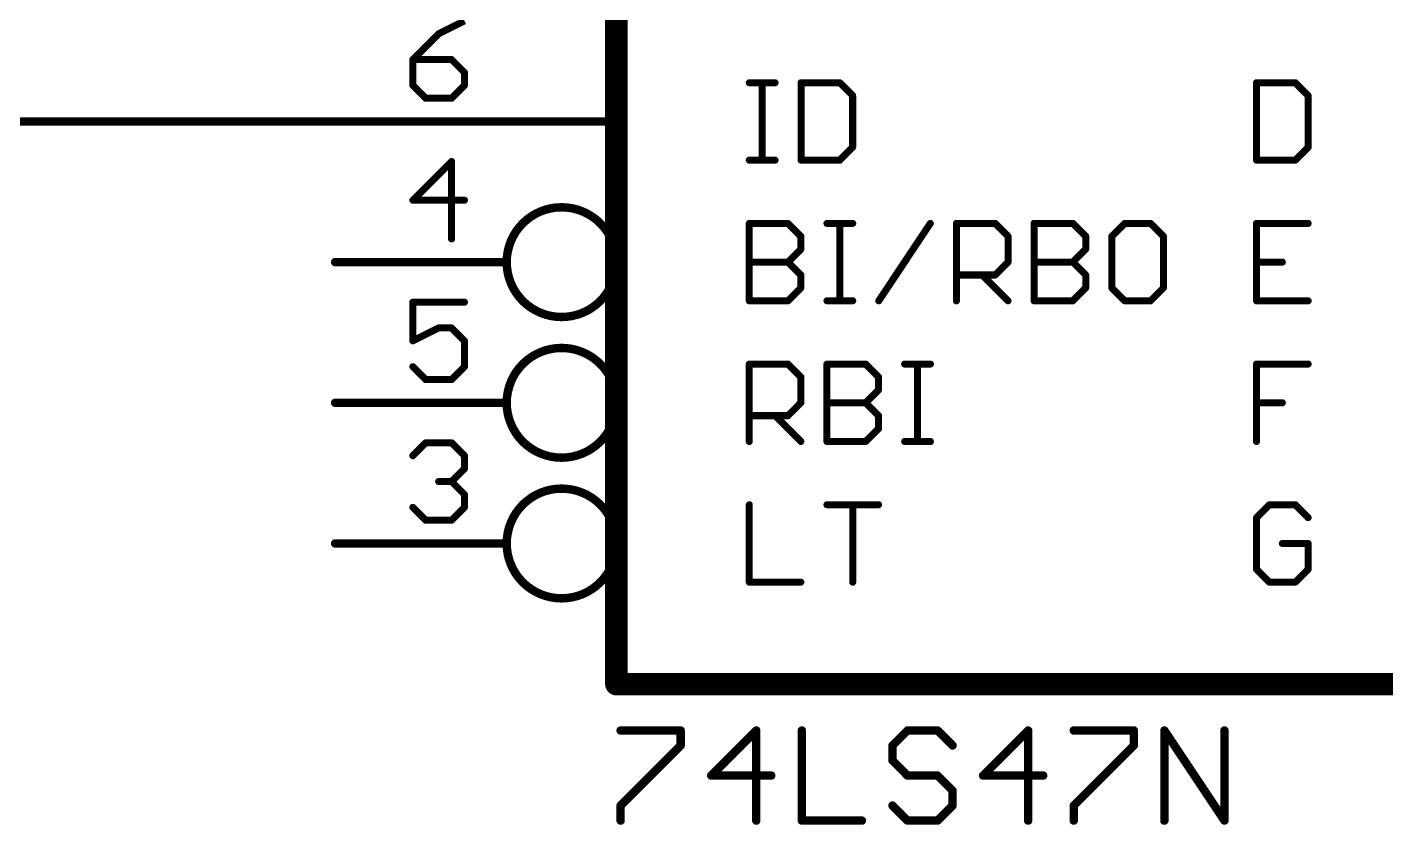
# Model space of a CAD drawing. Extents: x -13 to 211, y -15 to 133.
# Drawn here: x 113.82 to 138.36, y -5.08 to 9.32 of the extents above; entities that cross this region are included whole.
import ezdxf

# ---------------------------------------------------------------- set-up
doc = ezdxf.new("R2010")
doc.units = 0
for name, color, linetype in [('91', 94, 'CONTINUOUS'), ('94', 14, 'CONTINUOUS'), ('95', 251, 'CONTINUOUS'), ('96', 251, 'CONTINUOUS')]:
    doc.layers.add(name, color=color, linetype=linetype)

msp = doc.modelspace()

# ---------------------------------------------------------------- linework, layer by layer
at = {"layer": '91', "const_width": 0.1524}
msp.add_lwpolyline([(119.38, 7.62), (50.8, 7.62)], dxfattribs=at)
at = {"layer": '91', "const_width": 0.0762}
msp.add_lwpolyline([(119.38, 7.5819, 1), (119.38, 7.6581)], format="xyb", dxfattribs=at)
at = {"layer": '94'}
for points, const_width in [([(124.46, 17.78), (124.46, -2.54)], 0.4064), ([(119.38, 7.62), (124.46, 7.62)], 0.1524), ([(119.38, 5.08), (122.4788, 5.08)], 0.1524), ([(119.38, 2.54), (122.4788, 2.54)], 0.1524), ([(119.38, 0), (122.4788, 0)], 0.1524), ([(124.46, -2.54), (139.7, -2.54)], 0.4064)]:
    msp.add_lwpolyline(points, dxfattribs=dict(at, const_width=const_width))
for points, const_width in [([(119.38, 7.6581, 1), (119.38, 7.5819)], 0.0762), ([(124.46, 7.5819, 1), (124.46, 7.6581)], 0.0762), ([(123.4694, 4.0894, 1), (123.4694, 6.0706, 1), (123.4694, 4.0894)], 0.1524), ([(119.38, 5.1181, 1), (119.38, 5.0419)], 0.0762), ([(122.4788, 5.0419, 1), (122.4788, 5.1181)], 0.0762), ([(123.4694, 1.5494, 1), (123.4694, 3.5306, 1), (123.4694, 1.5494)], 0.1524), ([(119.38, 2.5781, 1), (119.38, 2.5019)], 0.0762), ([(122.4788, 2.5019, 1), (122.4788, 2.5781)], 0.0762), ([(123.4694, -0.9906, 1), (123.4694, 0.9906, 1), (123.4694, -0.9906)], 0.1524), ([(119.38, 0.0381, 1), (119.38, -0.0381)], 0.0762), ([(122.4788, -0.0381, 1), (122.4788, 0.0381)], 0.0762), ([(124.46, -2.4384, 1), (124.46, -2.6416)], 0.2032), ([(124.3584, -2.54, 1), (124.5616, -2.54)], 0.2032)]:
    msp.add_lwpolyline(points, format="xyb", dxfattribs=dict(at, const_width=const_width))
at = {"layer": '95', "const_width": 0.127}
for points in [[(121.7156, 9.4373), (121.2495, 9.2043)], [(121.2495, 9.2043), (120.7834, 8.7382)], [(120.7834, 8.7382), (120.7834, 8.2721)], [(121.4825, 8.7382), (120.7834, 8.7382)], [(121.7156, 8.5052), (121.4825, 8.7382)], [(121.7156, 8.2721), (121.7156, 8.5052)], [(126.8603, 8.3197), (127.3264, 8.3197)], [(127.0933, 6.9215), (127.0933, 8.3197)], [(127.7958, 8.3197), (127.7958, 6.9215)], [(128.4949, 8.3197), (127.7958, 8.3197)], [(128.7279, 8.0867), (128.4949, 8.3197)], [(136.0234, 8.3197), (136.0234, 6.9215)], [(136.7225, 8.3197), (136.0234, 8.3197)], [(136.9556, 8.0867), (136.7225, 8.3197)], [(120.7834, 8.2721), (121.0165, 8.0391)], [(121.0165, 8.0391), (121.4825, 8.0391)], [(121.4825, 8.0391), (121.7156, 8.2721)], [(128.7279, 7.1545), (128.7279, 8.0867)], [(136.9556, 7.1545), (136.9556, 8.0867)], [(128.4949, 6.9215), (128.7279, 7.1545)], [(136.7225, 6.9215), (136.9556, 7.1545)], [(121.4825, 6.8973), (120.7834, 6.1982)], [(121.4825, 5.4991), (121.4825, 6.8973)], [(126.8603, 6.9215), (127.3264, 6.9215)], [(127.7958, 6.9215), (128.4949, 6.9215)], [(136.0234, 6.9215), (136.7225, 6.9215)], [(120.7834, 6.1982), (121.7156, 6.1982)], [(126.8603, 4.3815), (126.8603, 5.7797)], [(126.8603, 5.7797), (127.5594, 5.7797)], [(127.5594, 5.7797), (127.7924, 5.5467)], [(128.2636, 5.7797), (128.7296, 5.7797)], [(128.4966, 4.3815), (128.4966, 5.7797)], [(129.1991, 4.3815), (130.1312, 5.7797)], [(130.6024, 4.3815), (130.6024, 5.7797)], [(130.6024, 5.7797), (131.3015, 5.7797)], [(131.3015, 5.7797), (131.5345, 5.5467)], [(132.0057, 4.3815), (132.0057, 5.7797)], [(132.0057, 5.7797), (132.7048, 5.7797)], [(132.7048, 5.7797), (132.9378, 5.5467)], [(133.642, 5.7797), (133.4089, 5.5467)], [(134.108, 5.7797), (133.642, 5.7797)], [(134.3411, 5.5467), (134.108, 5.7797)], [(136.9556, 5.7797), (136.0234, 5.7797)], [(136.0234, 5.7797), (136.0234, 4.3815)], [(127.7924, 5.5467), (127.7924, 5.3136)], [(131.5345, 5.5467), (131.5345, 5.0806)], [(132.9378, 5.5467), (132.9378, 5.3136)], [(133.4089, 5.5467), (133.4089, 4.6145)], [(134.3411, 4.6145), (134.3411, 5.5467)], [(127.7924, 5.3136), (127.5594, 5.0806)], [(132.9378, 5.3136), (132.7048, 5.0806)], [(126.8603, 5.0806), (127.5594, 5.0806)], [(127.5594, 5.0806), (127.7924, 4.8476)], [(127.7924, 4.8476), (127.7924, 4.6145)], [(131.3015, 4.8476), (130.6024, 4.8476)], [(131.0684, 4.8476), (131.5345, 4.3815)], [(131.5345, 5.0806), (131.3015, 4.8476)], [(132.0057, 5.0806), (132.7048, 5.0806)], [(132.7048, 5.0806), (132.9378, 4.8476)], [(132.9378, 4.8476), (132.9378, 4.6145)], [(136.0234, 5.0806), (136.4895, 5.0806)], [(127.7924, 4.6145), (127.5594, 4.3815)], [(132.9378, 4.6145), (132.7048, 4.3815)], [(133.4089, 4.6145), (133.642, 4.3815)], [(134.108, 4.3815), (134.3411, 4.6145)], [(121.7156, 4.3573), (120.7834, 4.3573)], [(120.7834, 4.3573), (120.7834, 3.6582)], [(127.5594, 4.3815), (126.8603, 4.3815)], [(128.2636, 4.3815), (128.7296, 4.3815)], [(132.7048, 4.3815), (132.0057, 4.3815)], [(133.642, 4.3815), (134.108, 4.3815)], [(136.0234, 4.3815), (136.9556, 4.3815)], [(120.7834, 3.6582), (121.2495, 3.8912)], [(121.2495, 3.8912), (121.4825, 3.8912)], [(121.4825, 3.8912), (121.7156, 3.6582)], [(121.7156, 3.6582), (121.7156, 3.1921)], [(121.0165, 2.9591), (120.7834, 3.1921)], [(121.7156, 3.1921), (121.4825, 2.9591)], [(126.8603, 1.8415), (126.8603, 3.2397)], [(126.8603, 3.2397), (127.5594, 3.2397)], [(127.5594, 3.2397), (127.7924, 3.0067)], [(128.2636, 1.8415), (128.2636, 3.2397)], [(128.2636, 3.2397), (128.9627, 3.2397)], [(128.9627, 3.2397), (129.1957, 3.0067)], [(129.6669, 3.2397), (130.1329, 3.2397)], [(129.8999, 1.8415), (129.8999, 3.2397)], [(136.0234, 1.8415), (136.0234, 3.2397)], [(136.0234, 3.2397), (136.9556, 3.2397)], [(121.4825, 2.9591), (121.0165, 2.9591)], [(127.7924, 3.0067), (127.7924, 2.5406)], [(129.1957, 3.0067), (129.1957, 2.7736)], [(129.1957, 2.7736), (128.9627, 2.5406)], [(127.7924, 2.5406), (127.5594, 2.3076)], [(128.2636, 2.5406), (128.9627, 2.5406)], [(128.9627, 2.5406), (129.1957, 2.3076)], [(136.0234, 2.5406), (136.4895, 2.5406)], [(127.5594, 2.3076), (126.8603, 2.3076)], [(127.3264, 2.3076), (127.7924, 1.8415)], [(129.1957, 2.3076), (129.1957, 2.0745)], [(129.1957, 2.0745), (128.9627, 1.8415)], [(120.7834, 1.5843), (121.0165, 1.8173)], [(121.0165, 1.8173), (121.4825, 1.8173)], [(121.4825, 1.8173), (121.7156, 1.5843)], [(128.9627, 1.8415), (128.2636, 1.8415)], [(129.6669, 1.8415), (130.1329, 1.8415)], [(121.7156, 1.5843), (121.7156, 1.3512)], [(121.7156, 1.3512), (121.4825, 1.1182)], [(121.4825, 1.1182), (121.2495, 1.1182)], [(121.4825, 1.1182), (121.7156, 0.8852)], [(121.7156, 0.8852), (121.7156, 0.6521)], [(126.8603, 0.6997), (126.8603, -0.6985)], [(128.2636, 0.6997), (129.1957, 0.6997)], [(128.7296, -0.6985), (128.7296, 0.6997)], [(136.2565, 0.6997), (136.0234, 0.4667)], [(136.7225, 0.6997), (136.2565, 0.6997)], [(136.9556, 0.4667), (136.7225, 0.6997)], [(121.0165, 0.4191), (120.7834, 0.6521)], [(121.7156, 0.6521), (121.4825, 0.4191)], [(136.0234, 0.4667), (136.0234, -0.4655)], [(121.4825, 0.4191), (121.0165, 0.4191)], [(136.9556, 0.0006), (136.4895, 0.0006)], [(136.9556, -0.4655), (136.9556, 0.0006)], [(136.0234, -0.4655), (136.2565, -0.6985)], [(136.7225, -0.6985), (136.9556, -0.4655)], [(126.8603, -0.6985), (127.7924, -0.6985)], [(136.2565, -0.6985), (136.7225, -0.6985)]]:
    msp.add_lwpolyline(points, dxfattribs=at)
at = {"layer": '95', "const_width": 0.0635}
for points in [[(121.2353, 9.2327, 1), (121.2637, 9.1759)], [(121.2719, 9.1818, 1), (121.227, 9.2267)], [(120.8152, 8.7382, 1), (120.7517, 8.7382)], [(120.7834, 8.7699, 1), (120.7834, 8.7064)], [(120.761, 8.7606, 1), (120.8059, 8.7157)], [(121.505, 8.7606, 1), (121.4601, 8.7157)], [(121.4825, 8.7064, 1), (121.4825, 8.7699)], [(121.7473, 8.5052, 1), (121.6838, 8.5052)], [(121.6931, 8.4827, 1), (121.738, 8.5276)], [(126.8603, 8.3514, 1), (126.8603, 8.2879)], [(127.1251, 8.3197, 1), (127.0616, 8.3197)], [(127.3264, 8.2879, 1), (127.3264, 8.3514)], [(127.8276, 8.3197, 1), (127.7641, 8.3197)], [(127.7958, 8.3514, 1), (127.7958, 8.2879)], [(128.5174, 8.3421, 1), (128.4725, 8.2972)], [(128.4949, 8.2879, 1), (128.4949, 8.3514)], [(136.0234, 8.3514, 1), (136.0234, 8.2879)], [(136.0552, 8.3197, 1), (135.9917, 8.3197)], [(136.745, 8.3421, 1), (136.7001, 8.2972)], [(136.7225, 8.2879, 1), (136.7225, 8.3514)], [(120.7517, 8.2721, 1), (120.8152, 8.2721)], [(120.8059, 8.2946, 1), (120.761, 8.2497)], [(121.0165, 8.0709, 1), (121.0165, 8.0074)], [(121.4825, 8.0074, 1), (121.4825, 8.0709)], [(121.6838, 8.2721, 1), (121.7473, 8.2721)], [(121.738, 8.2497, 1), (121.6931, 8.2946)], [(128.7597, 8.0867, 1), (128.6962, 8.0867)], [(128.7055, 8.0642, 1), (128.7504, 8.1091)], [(136.9873, 8.0867, 1), (136.9238, 8.0867)], [(136.9331, 8.0642, 1), (136.978, 8.1091)], [(120.994, 8.0166, 1), (121.0389, 8.0616)], [(121.4601, 8.0616, 1), (121.505, 8.0166)], [(128.6962, 7.1545, 1), (128.7597, 7.1545)], [(128.7504, 7.1321, 1), (128.7055, 7.177)], [(136.9238, 7.1545, 1), (136.9873, 7.1545)], [(136.978, 7.1321, 1), (136.9331, 7.177)], [(121.5143, 6.8973, 1), (121.4508, 6.8973)], [(121.505, 6.8748, 1), (121.4601, 6.9197)], [(126.8603, 6.9532, 1), (126.8603, 6.8898)], [(127.0616, 6.9215, 1), (127.1251, 6.9215)], [(127.3264, 6.8898, 1), (127.3264, 6.9532)], [(127.7958, 6.9532, 1), (127.7958, 6.8898)], [(127.7641, 6.9215, 1), (127.8276, 6.9215)], [(128.4725, 6.944, 1), (128.5174, 6.899)], [(128.4949, 6.8898, 1), (128.4949, 6.9532)], [(136.0234, 6.9532, 1), (136.0234, 6.8898)], [(135.9917, 6.9215, 1), (136.0552, 6.9215)], [(136.7001, 6.944, 1), (136.745, 6.899)], [(136.7225, 6.8898, 1), (136.7225, 6.9532)], [(120.7834, 6.2299, 1), (120.7834, 6.1664)], [(120.761, 6.2206, 1), (120.8059, 6.1757)], [(121.7156, 6.1664, 1), (121.7156, 6.2299)], [(126.8921, 5.7797, 1), (126.8286, 5.7797)], [(126.8603, 5.8114, 1), (126.8603, 5.7479)], [(127.5818, 5.8021, 1), (127.5369, 5.7572)], [(127.5594, 5.7479, 1), (127.5594, 5.8114)], [(128.2636, 5.8114, 1), (128.2636, 5.7479)], [(128.5284, 5.7797, 1), (128.4649, 5.7797)], [(128.7296, 5.7479, 1), (128.7296, 5.8114)], [(130.1576, 5.7621, 1), (130.1048, 5.7973)], [(130.6341, 5.7797, 1), (130.5706, 5.7797)], [(130.6024, 5.8114, 1), (130.6024, 5.7479)], [(131.3239, 5.8021, 1), (131.279, 5.7572)], [(131.3015, 5.7479, 1), (131.3015, 5.8114)], [(132.0374, 5.7797, 1), (131.9739, 5.7797)], [(132.0057, 5.8114, 1), (132.0057, 5.7479)], [(132.7272, 5.8021, 1), (132.6823, 5.7572)], [(132.7048, 5.7479, 1), (132.7048, 5.8114)], [(133.642, 5.8114, 1), (133.642, 5.7479)], [(133.6644, 5.7572, 1), (133.6195, 5.8021)], [(134.1305, 5.8021, 1), (134.0856, 5.7572)], [(134.108, 5.7479, 1), (134.108, 5.8114)], [(136.0234, 5.8114, 1), (136.0234, 5.7479)], [(136.0552, 5.7797, 1), (135.9917, 5.7797)], [(136.9556, 5.7479, 1), (136.9556, 5.8114)], [(121.4508, 5.4991, 1), (121.5143, 5.4991)], [(127.8242, 5.5467, 1), (127.7607, 5.5467)], [(127.77, 5.5242, 1), (127.8149, 5.5691)], [(131.5663, 5.5467, 1), (131.5028, 5.5467)], [(131.5121, 5.5242, 1), (131.557, 5.5691)], [(132.9695, 5.5467, 1), (132.906, 5.5467)], [(132.9153, 5.5242, 1), (132.9602, 5.5691)], [(133.4407, 5.5467, 1), (133.3772, 5.5467)], [(133.3865, 5.5691, 1), (133.4314, 5.5242)], [(134.3728, 5.5467, 1), (134.3093, 5.5467)], [(134.3186, 5.5242, 1), (134.3635, 5.5691)], [(127.7607, 5.3136, 1), (127.8242, 5.3136)], [(127.8149, 5.2912, 1), (127.77, 5.3361)], [(132.906, 5.3136, 1), (132.9695, 5.3136)], [(132.9602, 5.2912, 1), (132.9153, 5.3361)], [(126.8603, 5.1123, 1), (126.8603, 5.0488)], [(127.5818, 5.103, 1), (127.5369, 5.0581)], [(127.5369, 5.103, 1), (127.5818, 5.0581)], [(127.5594, 5.0488, 1), (127.5594, 5.1123)], [(127.8242, 4.8476, 1), (127.7607, 4.8476)], [(130.6024, 4.8793, 1), (130.6024, 4.8158)], [(131.0909, 4.87, 1), (131.046, 4.8251)], [(131.3015, 4.8158, 1), (131.3015, 4.8793)], [(131.5028, 5.0806, 1), (131.5663, 5.0806)], [(131.557, 5.0581, 1), (131.5121, 5.103)], [(132.0057, 5.1123, 1), (132.0057, 5.0488)], [(132.7272, 5.103, 1), (132.6823, 5.0581)], [(132.6823, 5.103, 1), (132.7272, 5.0581)], [(132.7048, 5.0488, 1), (132.7048, 5.1123)], [(132.9695, 4.8476, 1), (132.906, 4.8476)], [(136.0234, 5.1123, 1), (136.0234, 5.0488)], [(136.4895, 5.0488, 1), (136.4895, 5.1123)], [(127.77, 4.8251, 1), (127.8149, 4.87)], [(127.8149, 4.5921, 1), (127.77, 4.637)], [(131.279, 4.87, 1), (131.3239, 4.8251)], [(132.9153, 4.8251, 1), (132.9602, 4.87)], [(132.9602, 4.5921, 1), (132.9153, 4.637)], [(133.4314, 4.637, 1), (133.3865, 4.5921)], [(134.3635, 4.5921, 1), (134.3186, 4.637)], [(120.7834, 4.389, 1), (120.7834, 4.3255)], [(120.8152, 4.3573, 1), (120.7517, 4.3573)], [(121.7156, 4.3255, 1), (121.7156, 4.389)], [(126.8603, 4.4132, 1), (126.8603, 4.3498)], [(127.5369, 4.404, 1), (127.5818, 4.359)], [(127.5594, 4.3498, 1), (127.5594, 4.4132)], [(127.7607, 4.6145, 1), (127.8242, 4.6145)], [(128.2636, 4.4132, 1), (128.2636, 4.3498)], [(128.7296, 4.3498, 1), (128.7296, 4.4132)], [(129.1727, 4.3991, 1), (129.2255, 4.3639)], [(131.5121, 4.359, 1), (131.557, 4.404)], [(132.0057, 4.4132, 1), (132.0057, 4.3498)], [(132.6823, 4.404, 1), (132.7272, 4.359)], [(132.7048, 4.3498, 1), (132.7048, 4.4132)], [(132.906, 4.6145, 1), (132.9695, 4.6145)], [(133.3772, 4.6145, 1), (133.4407, 4.6145)], [(133.642, 4.4132, 1), (133.642, 4.3498)], [(133.6195, 4.359, 1), (133.6644, 4.404)], [(134.0856, 4.404, 1), (134.1305, 4.359)], [(134.108, 4.3498, 1), (134.108, 4.4132)], [(134.3093, 4.6145, 1), (134.3728, 4.6145)], [(136.0234, 4.4132, 1), (136.0234, 4.3498)], [(136.9556, 4.3498, 1), (136.9556, 4.4132)], [(126.8286, 4.3815, 1), (126.8921, 4.3815)], [(128.4649, 4.3815, 1), (128.5284, 4.3815)], [(130.5706, 4.3815, 1), (130.6341, 4.3815)], [(131.9739, 4.3815, 1), (132.0374, 4.3815)], [(135.9917, 4.3815, 1), (136.0552, 4.3815)], [(121.2495, 3.923, 1), (121.2495, 3.8595)], [(121.2637, 3.8628, 1), (121.2353, 3.9196)], [(121.505, 3.9137, 1), (121.4601, 3.8688)], [(121.4825, 3.8595, 1), (121.4825, 3.923)], [(120.7692, 3.6866, 1), (120.7976, 3.6298)], [(120.7517, 3.6582, 1), (120.8152, 3.6582)], [(121.7473, 3.6582, 1), (121.6838, 3.6582)], [(121.6931, 3.6357, 1), (121.738, 3.6806)], [(120.8059, 3.2146, 1), (120.761, 3.1697)], [(121.6838, 3.1921, 1), (121.7473, 3.1921)], [(121.738, 3.1697, 1), (121.6931, 3.2146)], [(126.8921, 3.2397, 1), (126.8286, 3.2397)], [(126.8603, 3.2714, 1), (126.8603, 3.2079)], [(127.5818, 3.2621, 1), (127.5369, 3.2172)], [(127.5594, 3.2079, 1), (127.5594, 3.2714)], [(128.2953, 3.2397, 1), (128.2318, 3.2397)], [(128.2636, 3.2714, 1), (128.2636, 3.2079)], [(128.9851, 3.2621, 1), (128.9402, 3.2172)], [(128.9627, 3.2079, 1), (128.9627, 3.2714)], [(129.6669, 3.2714, 1), (129.6669, 3.2079)], [(129.9316, 3.2397, 1), (129.8681, 3.2397)], [(130.1329, 3.2079, 1), (130.1329, 3.2714)], [(136.0234, 3.2714, 1), (136.0234, 3.2079)], [(136.0552, 3.2397, 1), (135.9917, 3.2397)], [(136.9556, 3.2079, 1), (136.9556, 3.2714)], [(121.0165, 2.9909, 1), (121.0165, 2.9274)], [(120.994, 2.9366, 1), (121.0389, 2.9816)], [(121.4601, 2.9816, 1), (121.505, 2.9366)], [(121.4825, 2.9274, 1), (121.4825, 2.9909)], [(127.8242, 3.0067, 1), (127.7607, 3.0067)], [(127.77, 2.9842, 1), (127.8149, 3.0291)], [(129.2275, 3.0067, 1), (129.164, 3.0067)], [(129.1733, 2.9842, 1), (129.2182, 3.0291)], [(129.164, 2.7736, 1), (129.2275, 2.7736)], [(129.2182, 2.7512, 1), (129.1733, 2.7961)], [(127.7607, 2.5406, 1), (127.8242, 2.5406)], [(127.8149, 2.5181, 1), (127.77, 2.563)], [(128.2636, 2.5723, 1), (128.2636, 2.5088)], [(128.9851, 2.563, 1), (128.9402, 2.5181)], [(128.9402, 2.563, 1), (128.9851, 2.5181)], [(128.9627, 2.5088, 1), (128.9627, 2.5723)], [(136.0234, 2.5723, 1), (136.0234, 2.5088)], [(136.4895, 2.5088, 1), (136.4895, 2.5723)], [(126.8603, 2.3393, 1), (126.8603, 2.2758)], [(127.3488, 2.33, 1), (127.3039, 2.2851)], [(127.5369, 2.33, 1), (127.5818, 2.2851)], [(127.5594, 2.2758, 1), (127.5594, 2.3393)], [(129.2275, 2.3076, 1), (129.164, 2.3076)], [(129.1733, 2.2851, 1), (129.2182, 2.33)], [(129.164, 2.0745, 1), (129.2275, 2.0745)], [(129.2182, 2.0521, 1), (129.1733, 2.097)], [(121.0165, 1.849, 1), (121.0165, 1.7855)], [(121.0389, 1.7948, 1), (120.994, 1.8397)], [(121.505, 1.8397, 1), (121.4601, 1.7948)], [(121.4825, 1.7855, 1), (121.4825, 1.849)], [(126.8286, 1.8415, 1), (126.8921, 1.8415)], [(127.77, 1.819, 1), (127.8149, 1.864)], [(128.2636, 1.8733, 1), (128.2636, 1.8098)], [(128.2318, 1.8415, 1), (128.2953, 1.8415)], [(128.9402, 1.864, 1), (128.9851, 1.819)], [(128.9627, 1.8098, 1), (128.9627, 1.8733)], [(129.6669, 1.8733, 1), (129.6669, 1.8098)], [(129.8681, 1.8415, 1), (129.9316, 1.8415)], [(130.1329, 1.8098, 1), (130.1329, 1.8733)], [(135.9917, 1.8415, 1), (136.0552, 1.8415)], [(120.761, 1.6067, 1), (120.8059, 1.5618)], [(121.7473, 1.5843, 1), (121.6838, 1.5843)], [(121.6931, 1.5618, 1), (121.738, 1.6067)], [(121.6838, 1.3512, 1), (121.7473, 1.3512)], [(121.738, 1.3288, 1), (121.6931, 1.3737)], [(121.2495, 1.1499, 1), (121.2495, 1.0864)], [(121.505, 1.1406, 1), (121.4601, 1.0957)], [(121.4601, 1.1406, 1), (121.505, 1.0957)], [(121.4825, 1.0864, 1), (121.4825, 1.1499)], [(121.7473, 0.8852, 1), (121.6838, 0.8852)], [(121.6931, 0.8627, 1), (121.738, 0.9076)], [(126.8921, 0.6997, 1), (126.8286, 0.6997)], [(128.2636, 0.7314, 1), (128.2636, 0.6679)], [(128.7614, 0.6997, 1), (128.6979, 0.6997)], [(129.1957, 0.6679, 1), (129.1957, 0.7314)], [(136.2565, 0.7314, 1), (136.2565, 0.6679)], [(136.2789, 0.6772, 1), (136.234, 0.7221)], [(136.745, 0.7221, 1), (136.7001, 0.6772)], [(136.7225, 0.6679, 1), (136.7225, 0.7314)], [(120.8059, 0.6746, 1), (120.761, 0.6297)], [(121.6838, 0.6521, 1), (121.7473, 0.6521)], [(121.738, 0.6297, 1), (121.6931, 0.6746)], [(136.0552, 0.4667, 1), (135.9917, 0.4667)], [(136.001, 0.4891, 1), (136.0459, 0.4442)], [(136.9331, 0.4442, 1), (136.978, 0.4891)], [(121.0165, 0.4509, 1), (121.0165, 0.3874)], [(120.994, 0.3966, 1), (121.0389, 0.4416)], [(121.4601, 0.4416, 1), (121.505, 0.3966)], [(121.4825, 0.3874, 1), (121.4825, 0.4509)], [(136.4895, 0.0323, 1), (136.4895, -0.0312)], [(136.9873, 0.0006, 1), (136.9238, 0.0006)], [(136.9556, -0.0312, 1), (136.9556, 0.0323)], [(136.0459, -0.443, 1), (136.001, -0.4879)], [(135.9917, -0.4655, 1), (136.0552, -0.4655)], [(136.9238, -0.4655, 1), (136.9873, -0.4655)], [(136.978, -0.4879, 1), (136.9331, -0.443)], [(126.8603, -0.6667, 1), (126.8603, -0.7303)], [(126.8286, -0.6985, 1), (126.8921, -0.6985)], [(127.7924, -0.7303, 1), (127.7924, -0.6667)], [(128.6979, -0.6985, 1), (128.7614, -0.6985)], [(136.2565, -0.6667, 1), (136.2565, -0.7303)], [(136.234, -0.721, 1), (136.2789, -0.676)], [(136.7001, -0.676, 1), (136.745, -0.721)], [(136.7225, -0.7303, 1), (136.7225, -0.6667)]]:
    msp.add_lwpolyline(points, format="xyb", dxfattribs=at)
at = {"layer": '96', "const_width": 0.1524}
for points in [[(124.5362, -3.3768), (125.6209, -3.3768)], [(125.6209, -3.3768), (125.6209, -3.648)], [(126.9869, -3.3768), (126.1734, -4.1903)], [(126.9869, -5.0038), (126.9869, -3.3768)], [(127.8105, -3.3768), (127.8105, -5.0038)], [(129.7188, -3.3768), (129.4477, -3.648)], [(130.2612, -3.3768), (129.7188, -3.3768)], [(130.5323, -3.648), (130.2612, -3.3768)], [(131.8983, -3.3768), (131.0848, -4.1903)], [(131.8983, -5.0038), (131.8983, -3.3768)], [(132.722, -3.3768), (133.8066, -3.3768)], [(133.8066, -3.3768), (133.8066, -3.648)], [(134.3591, -5.0038), (134.3591, -3.3768)], [(134.3591, -3.3768), (135.4438, -5.0038)], [(135.4438, -5.0038), (135.4438, -3.3768)], [(125.6209, -3.648), (124.5362, -4.7326)], [(129.4477, -3.648), (129.4477, -3.9191)], [(133.8066, -3.648), (132.722, -4.7326)], [(129.4477, -3.9191), (129.7188, -4.1903)], [(126.1734, -4.1903), (127.258, -4.1903)], [(129.7188, -4.1903), (130.2612, -4.1903)], [(130.2612, -4.1903), (130.5323, -4.4615)], [(131.0848, -4.1903), (132.1695, -4.1903)], [(130.5323, -4.4615), (130.5323, -4.7326)], [(124.5362, -4.7326), (124.5362, -5.0038)], [(129.7188, -5.0038), (129.4477, -4.7326)], [(130.5323, -4.7326), (130.2612, -5.0038)], [(132.722, -4.7326), (132.722, -5.0038)], [(127.8105, -5.0038), (128.8952, -5.0038)], [(130.2612, -5.0038), (129.7188, -5.0038)]]:
    msp.add_lwpolyline(points, dxfattribs=at)
at = {"layer": '96', "const_width": 0.0762}
for points in [[(124.5362, -3.3387, 1), (124.5362, -3.4149)], [(125.659, -3.3768, 1), (125.5828, -3.3768)], [(125.6209, -3.4149, 1), (125.6209, -3.3387)], [(127.025, -3.3768, 1), (126.9488, -3.3768)], [(127.0138, -3.4038, 1), (126.9599, -3.3499)], [(127.8486, -3.3768, 1), (127.7724, -3.3768)], [(129.7188, -3.3387, 1), (129.7188, -3.4149)], [(129.7458, -3.4038, 1), (129.6919, -3.3499)], [(130.2881, -3.3499, 1), (130.2342, -3.4038)], [(130.2612, -3.4149, 1), (130.2612, -3.3387)], [(131.9364, -3.3768, 1), (131.8602, -3.3768)], [(131.9253, -3.4038, 1), (131.8714, -3.3499)], [(132.722, -3.3387, 1), (132.722, -3.4149)], [(133.8447, -3.3768, 1), (133.7685, -3.3768)], [(133.8066, -3.4149, 1), (133.8066, -3.3387)], [(134.3972, -3.3768, 1), (134.321, -3.3768)], [(134.3908, -3.3557, 1), (134.3274, -3.3979)], [(135.4819, -3.3768, 1), (135.4057, -3.3768)], [(125.5828, -3.648, 1), (125.659, -3.648)], [(125.6478, -3.6749, 1), (125.5939, -3.621)], [(129.4207, -3.621, 1), (129.4746, -3.6749)], [(129.4858, -3.648, 1), (129.4096, -3.648)], [(130.5054, -3.6749, 1), (130.5593, -3.621)], [(133.7685, -3.648, 1), (133.8447, -3.648)], [(133.8336, -3.6749, 1), (133.7797, -3.621)], [(129.4746, -3.8922, 1), (129.4207, -3.9461)], [(129.4096, -3.9191, 1), (129.4858, -3.9191)], [(126.1734, -4.1522, 1), (126.1734, -4.2284)], [(126.1464, -4.1634, 1), (126.2003, -4.2172)], [(127.258, -4.2284, 1), (127.258, -4.1522)], [(129.7188, -4.1522, 1), (129.7188, -4.2284)], [(129.6919, -4.2172, 1), (129.7458, -4.1634)], [(130.2881, -4.1634, 1), (130.2342, -4.2172)], [(130.2612, -4.2284, 1), (130.2612, -4.1522)], [(131.0848, -4.1522, 1), (131.0848, -4.2284)], [(131.0579, -4.1634, 1), (131.1118, -4.2172)], [(132.1695, -4.2284, 1), (132.1695, -4.1522)], [(130.5704, -4.4615, 1), (130.4942, -4.4615)], [(130.5054, -4.4884, 1), (130.5593, -4.4345)], [(124.5743, -4.7326, 1), (124.4981, -4.7326)], [(129.4746, -4.7057, 1), (129.4207, -4.7596)], [(130.5593, -4.7596, 1), (130.5054, -4.7057)], [(132.7601, -4.7326, 1), (132.6839, -4.7326)], [(124.5093, -4.7057, 1), (124.5631, -4.7596)], [(130.4942, -4.7326, 1), (130.5704, -4.7326)], [(132.695, -4.7057, 1), (132.7489, -4.7596)], [(124.4981, -5.0038, 1), (124.5743, -5.0038)], [(126.9488, -5.0038, 1), (127.025, -5.0038)], [(127.8105, -4.9657, 1), (127.8105, -5.0419)], [(127.7724, -5.0038, 1), (127.8486, -5.0038)], [(128.8952, -5.0419, 1), (128.8952, -4.9657)], [(129.7188, -4.9657, 1), (129.7188, -5.0419)], [(129.6919, -5.0307, 1), (129.7458, -4.9769)], [(130.2342, -4.9769, 1), (130.2881, -5.0307)], [(130.2612, -5.0419, 1), (130.2612, -4.9657)], [(131.8602, -5.0038, 1), (131.9364, -5.0038)], [(132.6839, -5.0038, 1), (132.7601, -5.0038)], [(134.321, -5.0038, 1), (134.3972, -5.0038)], [(135.4057, -5.0038, 1), (135.4819, -5.0038)], [(135.4121, -5.0249, 1), (135.4755, -4.9827)]]:
    msp.add_lwpolyline(points, format="xyb", dxfattribs=at)

doc.saveas('drawing.dxf')
